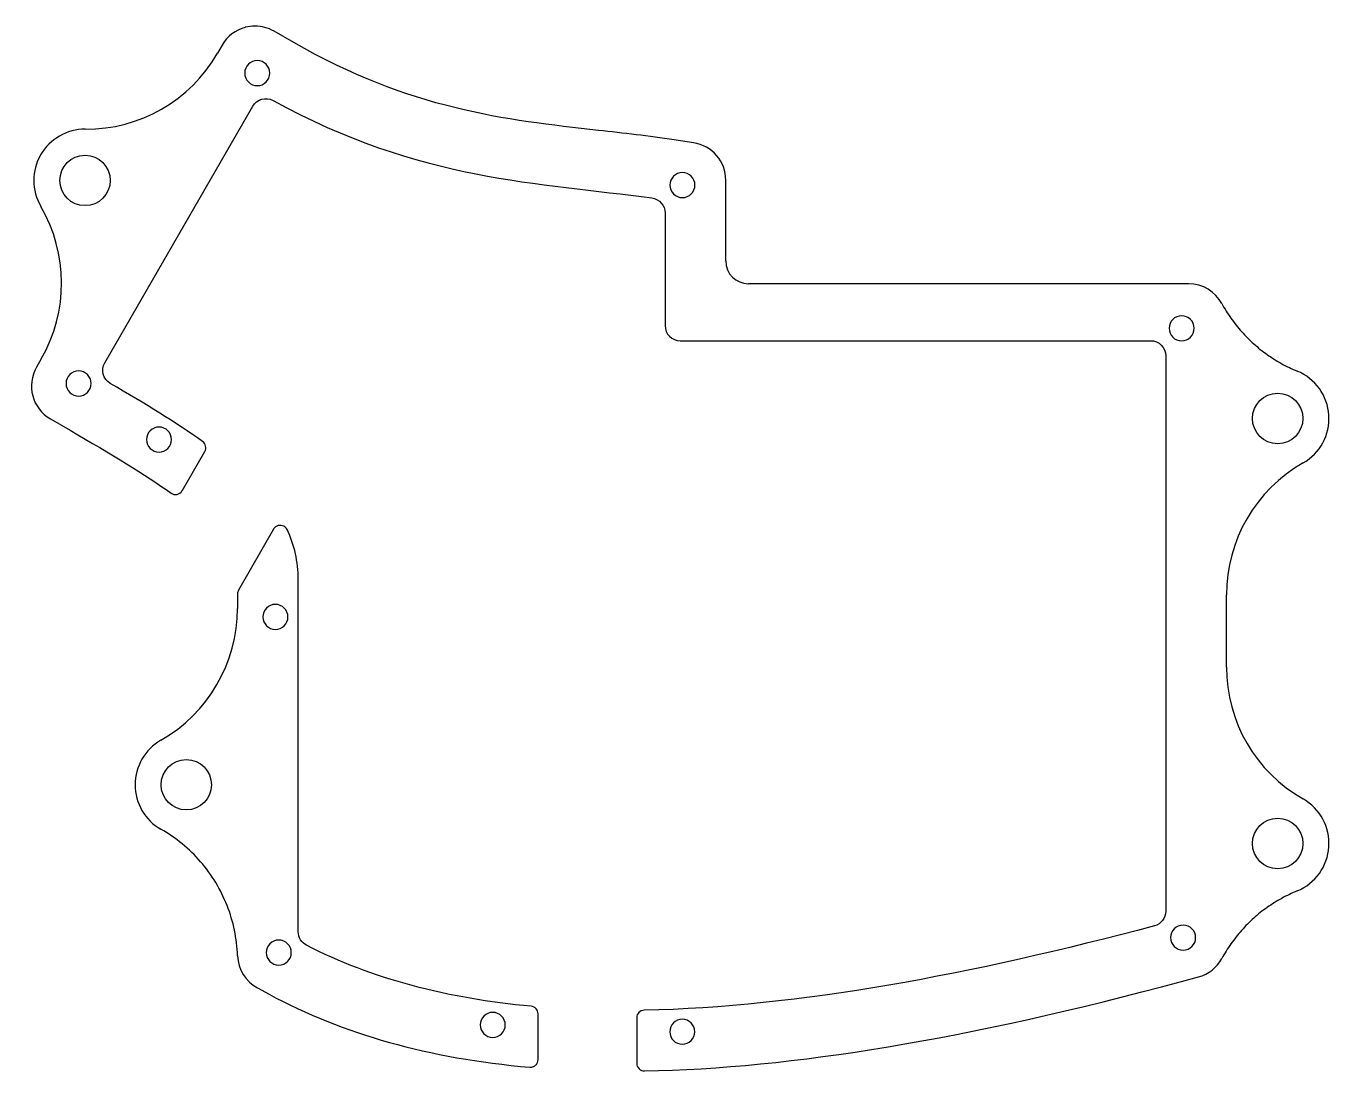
# Model space of a CAD drawing. Header units: millimetres. Extents: x -158 to 13, y 1 to 138.
import ezdxf

# ---------------------------------------------------------------- set-up
doc = ezdxf.new("R2010")
doc.units = ezdxf.units.MM
doc.layers.get('0').update_dxf_attribs({"linetype": 'CONTINUOUS'})

msp = doc.modelspace()

# ---------------------------------------------------------------- linework, layer by layer
for p, q in [((-123.11, 136.29), (-125.71, 137.79)), ((-132.54, 135.96), (-133.17, 134.88)), ((-148.02, 94.11), (-128.53, 127.9)), ((-70.45, 123.08), (-73, 123.47)), ((-66.2, 107.51), (-66.2, 118.14)), ((-74.2, 113.83), (-74.2, 99)), ((-5.23, 104.51), (-63.2, 104.51)), ((-72.2, 97.01), (-10.23, 97.01)), ((-156.39, 94.62), (-157.01, 93.53)), ((-8.23, 95.01), (-8.23, 21.85)), ((-155.18, 86.71), (-152.59, 85.21)), ((-137.84, 77.24), (-134.85, 82.42)), ((-125.78, 72.18), (-130.4, 64.14)), ((-122.53, 19.13), (-122.53, 65.55)), ((-130.53, 63.64), (-130.53, 61.74)), ((-0.23, 54), (-0.23, 63.52)), ((-6.15, 12.58), (-3.93, 13.18)), ((-127.91, 11.74), (-126.34, 10.89)), ((-90.93, 2.28), (-90.93, 8.31)), ((-77.93, 7.79), (-77.93, 1.79))]:
    msp.add_line(p, q)
for centre, radius in [((-150.62, 118.12), 3.32), ((6.52, 86.76), 3.33), ((-137.28, 38.5), 3.32), ((6.52, 30.76), 3.33)]:
    msp.add_circle(centre, radius)
for centre, radius, start, end in [((-150.49, 144.87), 20, 269.7162, 330.0249), ((-150.62, 118.12), 6.75, 89.7162, 210.3336), ((-173.71, 104.61), 20, -29.9751, 30.3336), ((-63.2, 107.51), 3, 180, 270), ((6.52, 86.76), 6.75, -60.3087, 67.6088), ((-135.71, 82.92), 1, -30, 54.5994), ((19.77, 63.52), 20, 119.6913, 180), ((-138.71, 77.74), 1, 234.4844, 330), ((-129.53, 63.64), 1, 150.1384, 180), ((-150.53, 61.74), 20, -60.3087, 0), ((19.77, 54), 20, 180, 240.3087), ((-137.28, 38.5), 6.75, 119.6913, 240.3471), ((6.52, 30.76), 6.75, -67.6118, 60.3087), ((-76.93, 7.79), 1, 91.049, 180), ((-76.93, 1.79), 1, 180, 271.0176)]:
    msp.add_arc(centre, radius, start, end)
for centre, major_axis, ratio, start_param, end_param in [((-127.59, 132.66), (3.68, -4.76), 0.905362, 2.780251, 3.497728), ((-128.18, 133.68), (-4.86, 0.69), 0.975168, 4.85671, 5.1245), ((-128.12, 133.82), (-4.68, 1.12), 0.961075, 4.412854, 4.95689)]:
    msp.add_ellipse(centre, major_axis=major_axis, ratio=ratio, start_param=start_param, end_param=end_param)
for points, knots in [([(-73, 123.47), (-76.34, 123.97), (-79.71, 124.35), (-82.96, 124.71), (-95.2, 126.08), (-107.85, 127.49), (-123.11, 136.29)], [-4, -4, -4, -4, -3, -3, -3, -2, -2, -2, -2]), ([(-129.58, 132.26), (-129.58, 133.18), (-128.84, 133.91), (-127.93, 133.91), (-127.02, 133.91), (-126.28, 133.18), (-126.28, 132.26), (-126.28, 131.35), (-127.02, 130.61), (-127.93, 130.61), (-128.84, 130.61), (-129.58, 131.35), (-129.58, 132.26)], [0, 0, 0, 0, 1, 1, 1, 2, 2, 2, 3, 3, 3, 4, 4, 4, 4]), ([(-128.53, 127.9), (-127.99, 128.85), (-126.79, 129.18), (-125.84, 128.65), (-106.46, 117.98), (-90.67, 117.85), (-75.93, 115.81), (-74.94, 115.67), (-74.2, 114.83), (-74.2, 113.83)], [-12, -12, -12, -12, -11, -11, -11, -10, -10, -10, -9, -9, -9, -9]), ([(-73.56, 117.51), (-73.56, 118.42), (-72.82, 119.16), (-71.91, 119.16), (-71, 119.16), (-70.26, 118.42), (-70.26, 117.51), (-70.26, 116.6), (-71, 115.86), (-71.91, 115.86), (-72.82, 115.86), (-73.56, 116.6), (-73.56, 117.51)], [0, 0, 0, 0, 1, 1, 1, 2, 2, 2, 3, 3, 3, 4, 4, 4, 4]), ([(-7.79, 98.64), (-7.79, 99.55), (-7.05, 100.29), (-6.14, 100.29), (-5.22, 100.29), (-4.49, 99.55), (-4.49, 98.64), (-4.49, 97.73), (-5.22, 96.99), (-6.14, 96.99), (-7.05, 96.99), (-7.79, 97.73), (-7.79, 98.64)], [0, 0, 0, 0, 1, 1, 1, 2, 2, 2, 3, 3, 3, 4, 4, 4, 4]), ([(-153.12, 91.37), (-153.12, 92.28), (-152.38, 93.02), (-151.47, 93.02), (-150.56, 93.02), (-149.82, 92.28), (-149.82, 91.37), (-149.82, 90.46), (-150.56, 89.72), (-151.47, 89.72), (-152.38, 89.72), (-153.12, 90.46), (-153.12, 91.37)], [0, 0, 0, 0, 1, 1, 1, 2, 2, 2, 3, 3, 3, 4, 4, 4, 4]), ([(-135.14, 83.74), (-138.58, 86.18), (-142.66, 88.68), (-147.29, 91.38), (-148.25, 91.94), (-148.57, 93.16), (-148.02, 94.11)], [-14.300043, -14.300043, -14.300043, -14.300043, -14, -14, -14, -13, -13, -13, -13]), ([(-142.52, 83.98), (-142.52, 84.9), (-141.78, 85.63), (-140.87, 85.63), (-139.96, 85.63), (-139.22, 84.9), (-139.22, 83.98), (-139.22, 83.07), (-139.96, 82.33), (-140.87, 82.33), (-141.78, 82.33), (-142.52, 83.07), (-142.52, 83.98)], [0, 0, 0, 0, 1, 1, 1, 2, 2, 2, 3, 3, 3, 4, 4, 4, 4]), ([(-124, 72.11), (-124.05, 72.21), (-124.11, 72.29), (-124.25, 72.44), (-124.33, 72.51), (-124.54, 72.62), (-124.66, 72.66), (-124.92, 72.69), (-125.05, 72.68), (-125.3, 72.61), (-125.42, 72.56), (-125.63, 72.4), (-125.71, 72.3), (-125.78, 72.18)], [-0.2185468, -0.2185468, -0.2185468, -0.2185468, -0.1874023, -0.1874023, -0.1562578, -0.1562578, -0.1171933, -0.1171933, -0.0781289, -0.0781289, -0.0390644, -0.0390644, 0, 0, 0, 0]), ([(-127.18, 60.62), (-127.18, 61.53), (-126.44, 62.27), (-125.53, 62.27), (-124.62, 62.27), (-123.88, 61.53), (-123.88, 60.62), (-123.88, 59.71), (-124.62, 58.97), (-125.53, 58.97), (-126.44, 58.97), (-127.18, 59.71), (-127.18, 60.62)], [0, 0, 0, 0, 1, 1, 1, 2, 2, 2, 3, 3, 3, 4, 4, 4, 4]), ([(-8.23, 21.85), (-8.23, 20.94), (-8.84, 20.14), (-9.72, 19.91), (-33.72, 13.52), (-56.65, 9.17), (-76.95, 8.79)], [-4, -4, -4, -4, -3, -3, -3, -2.455298, -2.455298, -2.455298, -2.455298]), ([(-91.84, 9.31), (-102.83, 10.34), (-112.8, 12.89), (-121.43, 17.35), (-122.1, 17.69), (-122.53, 18.38), (-122.53, 19.13)], [-2.317373, -2.317373, -2.317373, -2.317373, -2, -2, -2, -1, -1, -1, -1]), ([(-7.59, 18.36), (-7.59, 19.27), (-6.85, 20.01), (-5.94, 20.01), (-5.03, 20.01), (-4.29, 19.27), (-4.29, 18.36), (-4.29, 17.45), (-5.03, 16.71), (-5.94, 16.71), (-6.85, 16.71), (-7.59, 17.45), (-7.59, 18.36)], [0, 0, 0, 0, 1, 1, 1, 2, 2, 2, 3, 3, 3, 4, 4, 4, 4]), ([(-126.74, 16.39), (-126.74, 17.3), (-126, 18.04), (-125.09, 18.04), (-124.18, 18.04), (-123.44, 17.3), (-123.44, 16.39), (-123.44, 15.48), (-124.18, 14.74), (-125.09, 14.74), (-126, 14.74), (-126.74, 15.48), (-126.74, 16.39)], [0, 0, 0, 0, 1, 1, 1, 2, 2, 2, 3, 3, 3, 4, 4, 4, 4]), ([(-90.93, 8.31), (-90.93, 8.43), (-90.95, 8.55), (-91.03, 8.77), (-91.09, 8.87), (-91.25, 9.06), (-91.35, 9.14), (-91.58, 9.26), (-91.71, 9.3), (-91.84, 9.31)], [-0.1481489, -0.1481489, -0.1481489, -0.1481489, -0.1131389, -0.1131389, -0.0781289, -0.0781289, -0.0390644, -0.0390644, 0, 0, 0, 0]), ([(-98.55, 6.86), (-98.55, 7.77), (-97.81, 8.51), (-96.9, 8.51), (-95.99, 8.51), (-95.25, 7.77), (-95.25, 6.86), (-95.25, 5.95), (-95.99, 5.21), (-96.9, 5.21), (-97.81, 5.21), (-98.55, 5.95), (-98.55, 6.86)], [0, 0, 0, 0, 1, 1, 1, 2, 2, 2, 3, 3, 3, 4, 4, 4, 4]), ([(-73.58, 5.96), (-73.58, 6.87), (-72.84, 7.61), (-71.93, 7.61), (-71.02, 7.61), (-70.28, 6.87), (-70.28, 5.96), (-70.28, 5.05), (-71.02, 4.31), (-71.93, 4.31), (-72.84, 4.31), (-73.58, 5.05), (-73.58, 5.96)], [0, 0, 0, 0, 1, 1, 1, 2, 2, 2, 3, 3, 3, 4, 4, 4, 4]), ([(-92.02, 1.28), (-91.94, 1.28), (-91.85, 1.28), (-91.69, 1.31), (-91.61, 1.33), (-91.42, 1.41), (-91.31, 1.49), (-91.13, 1.67), (-91.05, 1.78), (-90.95, 2.02), (-90.93, 2.15), (-90.93, 2.28)], [-0.1662894, -0.1662894, -0.1662894, -0.1662894, -0.1417414, -0.1417414, -0.1171933, -0.1171933, -0.0781289, -0.0781289, -0.0390644, -0.0390644, 0, 0, 0, 0])]:
    msp.add_open_spline(points, degree=3, knots=knots)
for points in [[(-66.2, 118.14), (-66.2, 120.63), (-67.99, 122.71), (-70.45, 123.08)], [(-0.84, 101.9), (-1.69, 103.45), (-3.34, 104.51), (-5.23, 104.51)], [(-0.84, 101.9), (-0.48, 101.23), (0.32, 99.95), (1.73, 98.17), (3.34, 96.56), (5.11, 95.15), (7.03, 93.94), (8.39, 93.29), (9.09, 93)], [(-74.2, 99), (-74.2, 97.9), (-73.3, 97.01), (-72.2, 97.01)], [(-10.23, 97.01), (-9.12, 97.01), (-8.23, 96.11), (-8.23, 95.01)], [(-157.01, 93.53), (-158.39, 91.15), (-157.57, 88.08), (-155.18, 86.71)], [(-152.59, 85.21), (-147.12, 82.05), (-142.69, 79.36), (-139.29, 76.93)], [(-122.53, 65.55), (-122.53, 67.89), (-123.03, 70.06), (-124, 72.11)], [(-130.53, 15.96), (-130.57, 17.09), (-130.84, 19.35), (-131.81, 22.61), (-133.32, 25.66), (-135.32, 28.42), (-137.76, 30.79), (-139.64, 32.08), (-140.62, 32.64)], [(9.09, 24.52), (8.39, 24.23), (7.03, 23.57), (5.11, 22.37), (3.33, 20.95), (1.73, 19.34), (0.32, 17.56), (-0.48, 16.28), (-0.84, 15.61)], [(-130.53, 15.96), (-130.46, 14.19), (-129.47, 12.59), (-127.91, 11.74)], [(-3.93, 13.18), (-2.58, 13.54), (-1.48, 14.44), (-0.84, 15.61)], [(-76.91, 0.79), (-57.5, 1.14), (-34.31, 5), (-6.15, 12.58)], [(-126.34, 10.89), (-116.63, 5.63), (-105.32, 2.46), (-92.02, 1.28)]]:
    msp.add_open_spline(points, degree=3)

doc.saveas('drawing.dxf')
